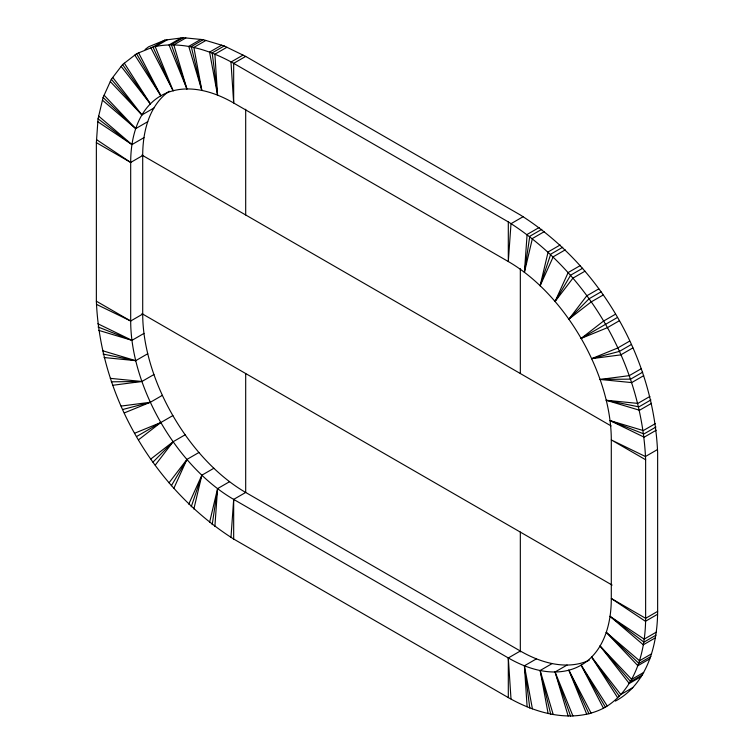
<?xml version="1.0" encoding="UTF-8"?>
<svg xmlns="http://www.w3.org/2000/svg" width="754" height="754" viewBox="0 0 754 754"><rect width="100%" height="100%" fill="white"/><g stroke="black" fill="none" stroke-linecap="round" stroke-linejoin="round"><path stroke-width="1.13" d="M167.275 39.792L155.258 46.729L173.137 90.753L152.958 47.031C180.866 40.565 209.358 49.764 233.674 63.345L508.309 221.902C588.422 272.628 641.748 365.011 645.631 459.752L645.631 618.308C645.481 651.569 635.537 688.854 605.405 707.205C574.444 724.123 537.187 714.095 508.309 697.591L233.674 539.035C153.562 488.309 100.235 395.925 96.361 301.195L96.361 142.629L98.048 118.802L103.081 97.511L111.328 79.283L122.582 64.571L136.578 53.732L152.958 47.031L164.975 40.094L183.354 37.7L203.26 39.67L224.211 45.956L245.691 56.409L520.326 214.965C600.438 265.691 653.765 358.075 657.639 452.805L657.639 611.371C657.479 645.104 647.158 684.001 615.377 701.107M214.881 526.471L217.567 488.62L229.584 481.683M230.988 537.234L233.674 499.393A145.645 84.09 60 0 1 130.687 321.006L130.687 162.449L96.569 139.65M544.426 231.563L532.409 238.5L524.416 272.317L527.103 234.466L539.119 227.529M212.194 524.68L217.567 488.62L209.574 522.437M524.416 272.317L529.789 236.256L541.806 229.32M193.863 509.007L201.846 475.199L213.863 468.262M565.246 249.857L553.229 256.794L540.137 285.738L548.12 251.93L560.137 244.993M191.243 506.773L201.846 475.199L188.754 504.143M540.137 285.738L550.74 254.164L562.757 247.227M173.825 488.385L186.917 459.431L198.933 452.494M584.963 271.195L572.946 278.132L555.067 301.506L568.158 272.552L580.175 265.615M171.337 485.755L186.917 459.431L169.037 482.805M555.067 301.506L570.646 275.182L582.663 268.245M155.258 465.095L173.137 441.731L185.154 434.794M603.087 295.05L591.07 301.986L568.846 319.206L586.725 295.841L598.742 288.905M152.958 462.145L173.137 441.731L150.913 458.95M568.846 319.206L589.025 298.791L601.042 291.855M145.098 49.5L148.595 46.795L164.975 40.094M138.623 439.733L160.847 422.513L134.825 433.154M619.175 320.846L607.159 327.783L581.136 338.423L603.36 321.204L615.377 314.267M181.054 38.002L169.037 44.938L186.917 88.953L173.825 44.882L185.842 37.945M183.354 37.7L171.337 44.637L186.917 88.953M200.771 39.425L188.754 46.362L201.846 90.433L193.863 47.398L205.88 40.462M203.26 39.67L191.243 46.607L201.846 90.433M221.591 45.174L209.574 52.111L217.567 95.145L214.881 54.203L226.897 47.266M224.211 45.956L212.194 52.893L217.567 95.145M243.005 55.108L230.988 62.045L233.674 102.987L508.309 261.544A145.645 84.09 60 0 1 611.296 439.931L611.296 598.487L645.415 621.287L657.431 614.35M153.929 108.001L141.912 114.938L110.291 81.564M245.691 56.409L233.674 63.345L233.674 102.987A145.645 84.09 60 0 0 130.687 162.449L96.361 142.629M147.746 121.677L135.729 128.614L102.45 100.169M143.967 137.643L131.959 144.579L97.841 121.78M130.687 162.449L142.704 155.512A145.645 84.09 60 0 1 169.16 91.206M96.569 304.409L130.687 321.006L142.704 314.069L142.704 155.512M143.967 333.409L131.959 340.346L98.68 330.356M147.746 353.73L135.729 360.666L104.109 357.537M153.929 374.54L141.912 381.477L112.732 385.285M162.374 395.332L150.357 402.268L124.335 412.909M136.578 436.528L172.864 415.577M523.012 216.766L510.995 223.702L508.309 261.544L508.309 221.902M233.674 539.035L233.674 499.393L245.691 492.456L520.326 651.013A145.645 84.09 60 0 0 589.242 660.25M581.136 338.423L617.422 317.472M629.665 341.091L617.649 348.028L591.626 358.668L620.806 354.87L632.823 347.933M631.418 344.465L619.402 351.402L591.626 358.668M641.268 368.715L629.251 375.652L600.071 379.46L631.692 382.589L643.709 375.652M642.672 372.184L630.664 379.121L600.071 379.46M649.891 396.463L637.875 403.399L606.254 400.27L639.533 410.251L651.55 403.315M650.919 399.931L638.902 406.868L606.254 400.27M655.32 423.644L643.303 430.581L610.033 420.591L644.152 437.188L656.159 430.251M655.952 427.028L643.935 433.965L610.033 420.591M657.431 449.591L645.415 456.528L611.296 439.931L645.631 459.752M233.674 499.393L508.309 657.95L520.326 651.013M536.433 658.855L524.416 665.791L527.103 706.734M552.154 663.567L540.137 670.504L548.12 713.538M657.639 611.371L645.631 618.308L611.296 598.487A145.645 84.09 60 0 1 508.309 657.95L508.309 697.591M567.083 665.047L555.067 671.984L568.158 716.055M656.159 632.22L644.152 639.156L610.033 616.357L643.303 644.802L655.32 637.865M655.952 635.198L643.935 642.135L610.033 616.357M651.55 653.831L639.533 660.768L606.254 632.323L637.875 665.707L649.891 658.77M650.919 656.489L638.902 663.426L606.254 632.323M643.709 672.436L631.692 679.373L600.071 645.999L629.251 683.492L641.268 676.555M642.672 674.717L630.664 681.654L600.071 645.999M632.823 687.591L620.806 694.528L591.626 657.036L617.649 697.723M122.582 409.535L150.357 402.268L121.177 406.067M111.328 381.816L141.912 381.477L110.291 378.348M103.081 354.069L135.729 360.666L102.45 350.685M98.048 326.972L131.959 340.346L97.841 323.749M141.94 155.07L611.098 425.935M141.94 313.636L612.116 585.085M96.361 301.195L130.687 321.006M98.048 118.802L131.959 144.579L98.68 116.135M103.081 97.511L135.729 128.614L104.109 95.23M111.328 79.283L141.912 114.938L112.732 77.445M121.177 66.409L150.357 103.901L124.335 63.213M591.626 657.036L619.402 696.366M122.582 64.571L150.357 103.901M603.36 708.044L581.136 665.16L607.159 705.857M134.825 55.089L160.847 95.777L138.623 52.893M581.136 665.16L605.405 707.205M136.578 53.732L160.847 95.777M586.725 714.208L568.846 670.183L591.07 713.067M150.913 47.87L173.137 90.753M568.846 670.183L589.025 713.906M572.946 715.998L555.067 671.984L570.646 716.3M553.229 714.575L540.137 670.504L550.74 714.33M532.409 708.826L524.416 665.791L529.789 708.044M508.309 657.95L510.995 698.892M520.326 268.735L520.326 373.532M520.326 532.088L520.326 651.89M245.691 109.264L245.691 214.975M245.691 373.532L245.691 492.456A145.645 84.09 60 0 1 142.704 314.069"/></g></svg>
